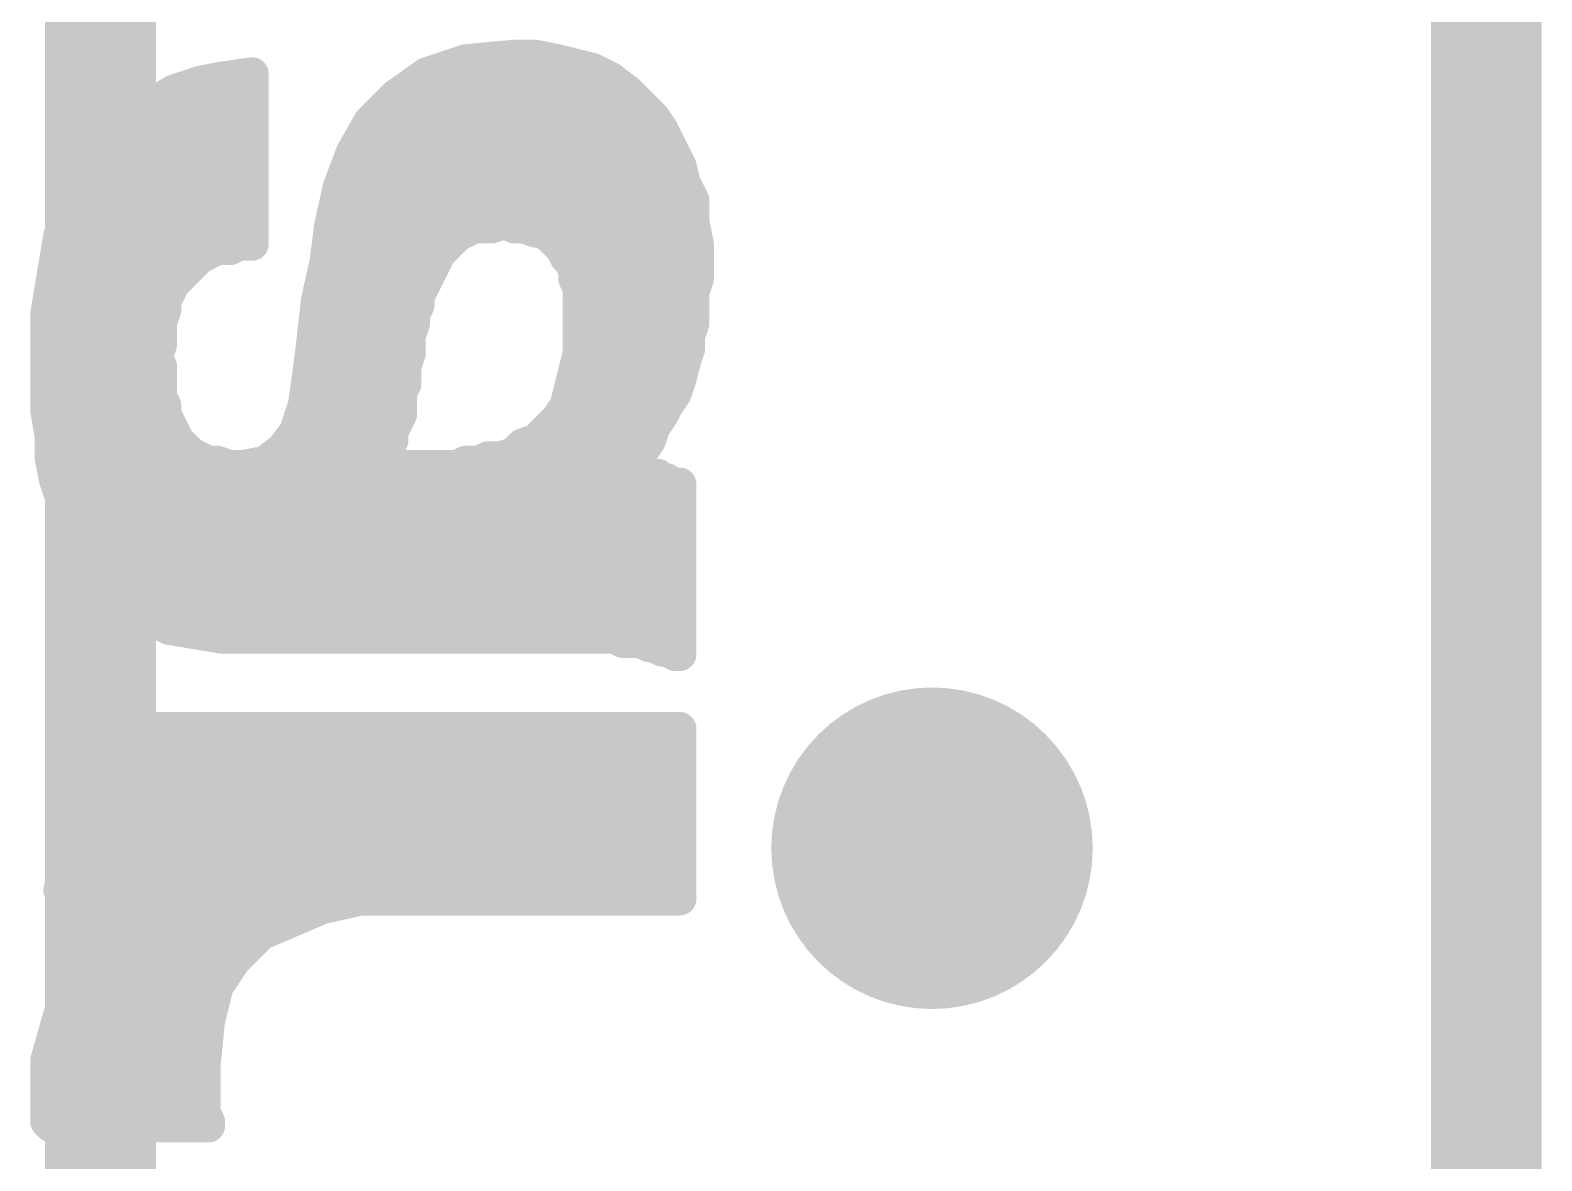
# Model space of a CAD drawing. Extents: x -32 to 75, y -23 to 37.
# Drawn here: x 39.844 to 43.307, y 17.064 to 19.654 of the extents above; entities that cross this region are included whole.
import ezdxf

# ---------------------------------------------------------------- set-up
doc = ezdxf.new("R2010")
doc.units = 0
for name, color, linetype in [('1', 12, 'CONTINUOUS'), ('16', 132, 'CONTINUOUS'), ('18', 110, 'CONTINUOUS'), ('20', 53, 'CONTINUOUS'), ('22', 40, 'CONTINUOUS')]:
    doc.layers.add(name, color=color, linetype=linetype)

# ---------------------------------------------------------------- blocks, each defined once
blk = doc.blocks.new('ROUNDV')
at = {"const_width": 0.5}
blk.add_lwpolyline([(0, -0.25, 1), (0, 0.25, 1), (0, -0.25)], format="xyb", dxfattribs=at)

msp = doc.modelspace()

# ---------------------------------------------------------------- linework, layer by layer
at = {"layer": '1', "const_width": 0.254}
for points in [[(43.18, 0), (43.18, 35.56)], [(40.005, 11.303), (40.005, 23.622)]]:
    msp.add_lwpolyline(points, dxfattribs=at)
at = {"layer": '16', "const_width": 0.254}
msp.add_lwpolyline([(43.18, 0), (43.18, 35.56)], dxfattribs=at)
at = {"layer": '20', "const_width": 0.2032}
msp.add_lwpolyline([(43.18, 33.02), (43.18, 2.54)], dxfattribs=at)
at = {"layer": '22', "const_width": 0.0762}
for points in [[(40.842, 19.584), (40.752, 19.554)], [(40.8402, 19.5834), (41.0544, 19.5834)], [(40.952, 19.594), (40.842, 19.584)], [(41.002, 19.594), (40.952, 19.594)], [(41.052, 19.584), (41.002, 19.594)], [(41.092, 19.574), (41.052, 19.584)], [(41.132, 19.564), (41.092, 19.574)], [(41.172, 19.544), (41.132, 19.564)], [(40.232, 19.534), (40.172, 19.514)], [(40.282, 19.544), (40.232, 19.534)], [(40.352, 19.554), (40.282, 19.544)], [(40.352, 19.164), (40.352, 19.554)], [(40.752, 19.554), (40.682, 19.504)], [(41.212, 19.514), (41.172, 19.544)], [(40.172, 19.514), (40.122, 19.484)], [(40.1607, 19.5072), (40.352, 19.5072)], [(40.682, 19.504), (40.622, 19.444)], [(40.6865, 19.5072), (41.2188, 19.5072)], [(41.242, 19.484), (41.212, 19.514)], [(40.122, 19.484), (40.082, 19.454)], [(41.272, 19.454), (41.242, 19.484)], [(40.082, 19.454), (40.042, 19.414)], [(40.059, 19.431), (40.352, 19.431)], [(40.622, 19.444), (40.582, 19.374)], [(40.6146, 19.431), (41.2873, 19.431)], [(41.292, 19.424), (41.272, 19.454)], [(40.042, 19.414), (40.012, 19.374)], [(41.312, 19.384), (41.292, 19.424)], [(40.012, 19.374), (39.982, 19.334)], [(40.582, 19.374), (40.552, 19.294)], [(41.332, 19.344), (41.312, 19.384)], [(39.982, 19.334), (39.952, 19.284)], [(39.9976, 19.3548), (40.352, 19.3548)], [(40.5748, 19.3548), (41.3266, 19.3548)], [(41.342, 19.304), (41.332, 19.344)], [(40.552, 19.294), (40.532, 19.204)], [(41.362, 19.264), (41.342, 19.304)], [(39.952, 19.284), (39.932, 19.234)], [(39.9498, 19.2786), (40.352, 19.2786)], [(40.5486, 19.2786), (41.3547, 19.2786)], [(41.362, 19.214), (41.362, 19.264)], [(39.932, 19.234), (39.912, 19.184)], [(39.912, 19.184), (39.902, 19.124)], [(39.9194, 19.2024), (40.352, 19.2024)], [(40.532, 19.204), (40.522, 19.124)], [(40.5318, 19.2024), (40.8588, 19.2024)], [(40.802, 19.164), (40.822, 19.184)], [(40.822, 19.184), (40.842, 19.194)], [(40.842, 19.194), (40.862, 19.204)], [(40.862, 19.204), (40.902, 19.204)], [(40.902, 19.204), (40.932, 19.214)], [(40.932, 19.214), (40.952, 19.204)], [(40.952, 19.204), (40.972, 19.204)], [(40.972, 19.204), (41.002, 19.194)], [(40.9768, 19.2024), (41.3643, 19.2024)], [(41.002, 19.194), (41.012, 19.194)], [(41.012, 19.194), (41.032, 19.184)], [(41.032, 19.184), (41.052, 19.164)], [(41.372, 19.164), (41.362, 19.214)], [(40.252, 19.144), (40.272, 19.154)], [(40.272, 19.154), (40.302, 19.154)], [(40.302, 19.154), (40.322, 19.164)], [(40.322, 19.164), (40.352, 19.164)], [(40.782, 19.144), (40.792, 19.154)], [(40.792, 19.154), (40.802, 19.164)], [(41.052, 19.164), (41.062, 19.154)], [(41.062, 19.154), (41.072, 19.134)], [(41.372, 19.084), (41.372, 19.164)], [(39.902, 19.124), (39.892, 19.064)], [(39.9024, 19.1262), (40.2242, 19.1262)], [(40.202, 19.104), (40.212, 19.114)], [(40.212, 19.114), (40.232, 19.134)], [(40.232, 19.134), (40.252, 19.144)], [(40.522, 19.124), (40.502, 19.034)], [(40.732, 19.044), (40.522, 19.124)], [(40.522, 19.124), (40.732, 19.044)], [(40.5223, 19.1262), (40.7731, 19.1262)], [(40.762, 19.104), (40.772, 19.124)], [(40.772, 19.124), (40.782, 19.144)], [(41.072, 19.134), (41.082, 19.124)], [(41.0798, 19.1262), (41.372, 19.1262)], [(41.082, 19.124), (41.092, 19.104)], [(40.172, 19.074), (40.182, 19.084)], [(40.182, 19.084), (40.202, 19.104)], [(40.742, 19.064), (40.752, 19.084)], [(40.752, 19.084), (40.762, 19.104)], [(41.092, 19.104), (41.092, 19.084)], [(41.092, 19.084), (41.102, 19.064)], [(41.362, 19.054), (41.372, 19.084)], [(39.892, 19.064), (39.882, 19.004)], [(39.8897, 19.05), (40.16, 19.05)], [(40.152, 19.034), (40.162, 19.054)], [(40.162, 19.054), (40.172, 19.074)], [(40.5056, 19.05), (40.7163, 19.05)], [(40.7163, 19.05), (40.735, 19.05)], [(40.732, 19.044), (40.742, 19.064)], [(40.732, 19.024), (40.732, 19.044)], [(41.102, 19.064), (41.102, 18.914)], [(41.102, 19.05), (41.362, 19.05)], [(41.362, 18.984), (41.362, 19.054)], [(40.142, 18.984), (40.152, 19.014)], [(40.152, 19.014), (40.152, 19.034)], [(40.502, 19.034), (40.492, 18.944)], [(40.722, 19.004), (40.732, 19.024)], [(39.882, 19.004), (39.882, 18.784)], [(40.142, 18.934), (40.142, 18.984)], [(40.712, 18.954), (40.722, 18.984)], [(40.722, 18.984), (40.722, 19.004)], [(41.352, 18.954), (41.362, 18.984)], [(39.882, 18.9738), (40.142, 18.9738)], [(40.492, 18.944), (40.482, 18.864)], [(40.4953, 18.9738), (40.7186, 18.9738)], [(40.712, 18.914), (40.712, 18.954)], [(41.102, 18.9738), (41.3586, 18.9738)], [(41.352, 18.924), (41.352, 18.954)], [(40.132, 18.904), (40.142, 18.934)], [(40.702, 18.884), (40.712, 18.914)], [(41.102, 18.914), (41.092, 18.874)], [(41.342, 18.894), (41.352, 18.924)], [(39.882, 18.8976), (40.1352, 18.8976)], [(40.142, 18.884), (40.132, 18.904)], [(40.142, 18.814), (40.142, 18.884)], [(40.4862, 18.8976), (40.7065, 18.8976)], [(40.702, 18.844), (40.702, 18.884)], [(41.092, 18.874), (41.082, 18.834)], [(41.0979, 18.8976), (41.3432, 18.8976)], [(41.332, 18.854), (41.342, 18.894)], [(40.482, 18.864), (40.472, 18.794)], [(40.482, 18.864), (40.692, 18.824)], [(40.692, 18.824), (40.482, 18.864)], [(40.692, 18.824), (40.702, 18.844)], [(41.322, 18.824), (41.332, 18.854)], [(39.882, 18.8214), (40.142, 18.8214)], [(40.152, 18.794), (40.142, 18.814)], [(40.4759, 18.8214), (40.692, 18.8214)], [(40.692, 18.774), (40.692, 18.824)], [(41.082, 18.834), (41.072, 18.794)], [(41.0789, 18.8214), (41.3203, 18.8214)], [(41.302, 18.794), (41.322, 18.824)], [(39.882, 18.784), (39.892, 18.724)], [(40.152, 18.774), (40.152, 18.794)], [(40.162, 18.754), (40.152, 18.774)], [(40.472, 18.794), (40.452, 18.734)], [(40.682, 18.754), (40.692, 18.774)], [(41.072, 18.794), (41.052, 18.764)], [(41.272, 18.744), (41.292, 18.774)], [(41.292, 18.774), (41.302, 18.794)], [(39.8885, 18.7452), (40.1664, 18.7452)], [(40.172, 18.734), (40.162, 18.754)], [(40.182, 18.714), (40.172, 18.734)], [(40.452, 18.734), (40.422, 18.694)], [(40.4557, 18.7452), (40.6776, 18.7452)], [(40.672, 18.734), (40.682, 18.754)], [(40.672, 18.714), (40.672, 18.734)], [(41.022, 18.734), (41.002, 18.714)], [(41.052, 18.764), (41.022, 18.734)], [(41.0332, 18.7452), (41.2728, 18.7452)], [(41.262, 18.714), (41.272, 18.744)], [(39.892, 18.724), (39.892, 18.674)], [(40.192, 18.704), (40.182, 18.714)], [(40.212, 18.684), (40.192, 18.704)], [(40.652, 18.684), (40.662, 18.704)], [(40.662, 18.704), (40.672, 18.714)], [(40.972, 18.704), (40.952, 18.684)], [(41.002, 18.714), (40.972, 18.704)], [(41.242, 18.684), (41.262, 18.714)], [(39.892, 18.674), (39.902, 18.624)], [(39.893, 18.669), (40.242, 18.669)], [(40.232, 18.674), (40.212, 18.684)], [(40.252, 18.664), (40.232, 18.674)], [(40.272, 18.664), (40.252, 18.664)], [(40.302, 18.654), (40.272, 18.664)], [(40.382, 18.664), (40.332, 18.654)], [(40.422, 18.694), (40.382, 18.664)], [(40.3887, 18.669), (40.6395, 18.669)], [(40.632, 18.654), (40.642, 18.674)], [(40.642, 18.674), (40.652, 18.684)], [(40.842, 18.664), (40.822, 18.654)], [(40.872, 18.664), (40.842, 18.664)], [(40.892, 18.674), (40.872, 18.664)], [(40.882, 18.669), (41.2195, 18.669)], [(40.922, 18.674), (40.892, 18.674)], [(40.952, 18.684), (40.922, 18.674)], [(41.192, 18.644), (41.212, 18.664)], [(41.212, 18.664), (41.242, 18.684)], [(40.332, 18.654), (40.302, 18.654)], [(40.822, 18.654), (40.632, 18.654)], [(41.212, 18.644), (41.192, 18.644)], [(41.222, 18.634), (41.212, 18.644)], [(41.282, 18.634), (41.222, 18.634)], [(41.292, 18.624), (41.282, 18.634)], [(39.902, 18.624), (39.922, 18.564)], [(41.302, 18.624), (41.292, 18.624)], [(41.312, 18.614), (41.302, 18.624)], [(41.332, 18.614), (41.312, 18.614)], [(41.332, 18.224), (41.332, 18.614)], [(39.9124, 18.5928), (41.332, 18.5928)], [(39.922, 18.564), (39.932, 18.524)], [(39.932, 18.524), (39.952, 18.474)], [(39.935, 18.5166), (41.332, 18.5166)], [(39.952, 18.474), (39.972, 18.434)], [(39.9688, 18.4404), (41.332, 18.4404)], [(39.972, 18.434), (40.002, 18.394)], [(40.002, 18.394), (40.042, 18.354)], [(40.0318, 18.3642), (41.332, 18.3642)], [(40.042, 18.354), (40.072, 18.324)], [(40.072, 18.324), (40.122, 18.304)], [(40.122, 18.304), (40.162, 18.284)], [(40.154, 18.288), (41.332, 18.288)], [(40.162, 18.284), (40.222, 18.274)], [(40.222, 18.274), (40.282, 18.264)], [(40.282, 18.264), (41.182, 18.264)], [(41.182, 18.264), (41.202, 18.254)], [(41.202, 18.254), (41.242, 18.254)], [(41.242, 18.254), (41.262, 18.244)], [(41.262, 18.244), (41.272, 18.244)], [(41.272, 18.244), (41.292, 18.234)], [(41.292, 18.234), (41.302, 18.234)], [(41.302, 18.234), (41.322, 18.224)], [(41.322, 18.224), (41.332, 18.224)], [(39.982, 18.054), (39.972, 18.004)], [(40.152, 18.054), (39.982, 18.054)], [(41.332, 18.054), (40.152, 18.054)], [(41.332, 17.664), (41.332, 18.054)], [(39.972, 18.004), (39.962, 17.954)], [(39.9678, 17.9832), (41.332, 17.9832)], [(39.962, 17.954), (39.952, 17.914)], [(39.952, 17.914), (39.952, 17.864)], [(39.952, 17.907), (41.332, 17.907)], [(39.952, 17.864), (39.942, 17.814)], [(39.942, 17.814), (39.932, 17.774)], [(39.9454, 17.8308), (41.332, 17.8308)], [(39.932, 17.774), (39.922, 17.724)], [(39.9281, 17.7546), (41.332, 17.7546)], [(39.922, 17.724), (39.912, 17.684)], [(39.912, 17.684), (40.182, 17.684)], [(40.182, 17.674), (40.112, 17.644)], [(40.182, 17.684), (40.182, 17.674)], [(40.182, 17.6784), (41.332, 17.6784)], [(40.512, 17.644), (40.602, 17.664)], [(40.602, 17.664), (41.332, 17.664)], [(40.112, 17.644), (40.052, 17.604)], [(40.442, 17.614), (40.512, 17.644)], [(40.052, 17.604), (40.002, 17.554)], [(40.0502, 17.6022), (40.4145, 17.6022)], [(40.372, 17.584), (40.442, 17.614)], [(40.312, 17.524), (40.372, 17.584)], [(40.002, 17.554), (39.962, 17.494)], [(39.9833, 17.526), (40.314, 17.526)], [(40.272, 17.464), (40.312, 17.524)], [(39.962, 17.494), (39.922, 17.434)], [(40.252, 17.384), (40.272, 17.464)], [(39.922, 17.434), (39.902, 17.364)], [(39.9325, 17.4498), (40.2685, 17.4498)], [(40.242, 17.284), (40.252, 17.384)], [(39.902, 17.364), (39.882, 17.294)], [(39.9047, 17.3736), (40.251, 17.3736)], [(39.882, 17.294), (39.882, 17.154)], [(39.883, 17.2974), (40.2433, 17.2974)], [(40.242, 17.174), (40.242, 17.284)], [(39.882, 17.2212), (40.242, 17.2212)], [(40.252, 17.154), (40.242, 17.174)], [(39.882, 17.154), (39.892, 17.144)], [(39.891, 17.145), (40.252, 17.145)], [(39.892, 17.144), (40.252, 17.144)], [(40.252, 17.144), (40.252, 17.154)]]:
    msp.add_lwpolyline(points, dxfattribs=at)
at = {"layer": '22', "const_width": 0.0381}
for points in [[(40.8402, 19.6025, 1), (40.8402, 19.5644)], [(40.8403, 19.603, 1), (40.8437, 19.565)], [(40.848, 19.5659, 1), (40.836, 19.6021)], [(40.952, 19.6131, 1), (40.952, 19.575)], [(40.9537, 19.575, 1), (40.9503, 19.613)], [(41.0057, 19.6127, 1), (40.9983, 19.5753)], [(41.002, 19.575, 1), (41.002, 19.6131)], [(41.0566, 19.6025, 1), (41.0474, 19.5655)], [(41.0483, 19.5653, 1), (41.0557, 19.6027)], [(41.0544, 19.5644, 1), (41.0544, 19.6025)], [(41.0966, 19.5925, 1), (41.0874, 19.5555)], [(41.0874, 19.5555, 1), (41.0966, 19.5925)], [(41.1405, 19.581, 1), (41.1235, 19.547)], [(41.1274, 19.5455, 1), (41.1366, 19.5825)], [(40.2283, 19.5527, 1), (40.2357, 19.5153)], [(40.238, 19.5159, 1), (40.226, 19.5521)], [(40.2793, 19.5629, 1), (40.2847, 19.5251)], [(40.2857, 19.5253, 1), (40.2783, 19.5627)], [(40.3711, 19.554, 1), (40.333, 19.554)], [(40.3547, 19.5351, 1), (40.3493, 19.5729)], [(40.746, 19.5721, 1), (40.758, 19.5359)], [(40.7631, 19.5385, 1), (40.7409, 19.5695)], [(41.1834, 19.5592, 1), (41.1606, 19.5288)], [(41.1635, 19.527, 1), (41.1805, 19.561)], [(40.1607, 19.5263, 1), (40.1607, 19.4882)], [(40.166, 19.5321, 1), (40.178, 19.4959)], [(40.1818, 19.4977, 1), (40.1622, 19.5303)], [(40.352, 19.4882, 1), (40.352, 19.5263)], [(40.6709, 19.5195, 1), (40.6931, 19.4885)], [(40.6865, 19.5263, 1), (40.6865, 19.4882)], [(40.6955, 19.4905, 1), (40.6685, 19.5175)], [(41.2255, 19.5275, 1), (41.1985, 19.5005)], [(41.2006, 19.4988, 1), (41.2234, 19.5292)], [(41.2188, 19.4882, 1), (41.2188, 19.5263)], [(40.1122, 19.5003, 1), (40.1318, 19.4677)], [(40.1334, 19.4688, 1), (40.1106, 19.4992)], [(41.2555, 19.4975, 1), (41.2285, 19.4705)], [(41.2285, 19.4705, 1), (41.2555, 19.4975)], [(40.059, 19.4501, 1), (40.059, 19.412)], [(40.0706, 19.4692, 1), (40.0934, 19.4388)], [(40.0955, 19.4405, 1), (40.0685, 19.4675)], [(40.352, 19.412, 1), (40.352, 19.4501)], [(40.6146, 19.4501, 1), (40.6146, 19.412)], [(40.6085, 19.4575, 1), (40.6355, 19.4305)], [(40.6385, 19.4345, 1), (40.6055, 19.4535)], [(41.2879, 19.4646, 1), (41.2561, 19.4434)], [(41.2585, 19.4405, 1), (41.2855, 19.4675)], [(41.2873, 19.412, 1), (41.2873, 19.4501)], [(40.0285, 19.4275, 1), (40.0555, 19.4005)], [(40.0572, 19.4026, 1), (40.0268, 19.4254)], [(41.309, 19.4325, 1), (41.275, 19.4155)], [(41.2761, 19.4134, 1), (41.3079, 19.4346)], [(39.9968, 19.3854, 1), (40.0272, 19.3626)], [(40.0272, 19.3626, 1), (39.9968, 19.3854)], [(40.5655, 19.3835, 1), (40.5985, 19.3645)], [(40.5998, 19.3673, 1), (40.5642, 19.3807)], [(41.329, 19.3925, 1), (41.295, 19.3755)], [(41.295, 19.3755, 1), (41.329, 19.3925)], [(39.9668, 19.3454, 1), (39.9972, 19.3226)], [(39.9983, 19.3242, 1), (39.9657, 19.3438)], [(39.9976, 19.3739, 1), (39.9976, 19.3358)], [(40.352, 19.3358, 1), (40.352, 19.3739)], [(40.5748, 19.3739, 1), (40.5748, 19.3358)], [(41.3505, 19.3486, 1), (41.3135, 19.3394)], [(41.315, 19.3355, 1), (41.349, 19.3525)], [(41.3266, 19.3358, 1), (41.3266, 19.3739)], [(40.5706, 19.2899, 1), (40.5334, 19.2981)], [(41.359, 19.3125, 1), (41.325, 19.2955)], [(41.3235, 19.2994, 1), (41.3605, 19.3086)], [(39.9498, 19.2977, 1), (39.9498, 19.2596)], [(39.9357, 19.2938, 1), (39.9683, 19.2742)], [(39.9697, 19.2769, 1), (39.9343, 19.2911)], [(40.352, 19.2596, 1), (40.352, 19.2977)], [(40.5486, 19.2977, 1), (40.5486, 19.2596)], [(40.5342, 19.3007, 1), (40.5698, 19.2873)], [(41.3811, 19.264, 1), (41.343, 19.264)], [(41.345, 19.2555, 1), (41.379, 19.2725)], [(41.3547, 19.2596, 1), (41.3547, 19.2977)], [(39.9143, 19.2411, 1), (39.9497, 19.2269)], [(39.9497, 19.2269, 1), (39.9143, 19.2411)], [(39.9308, 19.1809, 1), (39.8932, 19.1871)], [(39.9194, 19.2215, 1), (39.9194, 19.1834)], [(40.352, 19.1834, 1), (40.352, 19.2215)], [(40.5318, 19.2215, 1), (40.5318, 19.1834)], [(40.5134, 19.2081, 1), (40.5506, 19.1999)], [(40.5509, 19.2016, 1), (40.5131, 19.2064)], [(40.8355, 19.1705, 1), (40.8085, 19.1975)], [(40.8335, 19.211, 1), (40.8505, 19.177)], [(40.8505, 19.177, 1), (40.8335, 19.211)], [(40.862, 19.2231, 1), (40.862, 19.185)], [(40.8705, 19.187, 1), (40.8535, 19.221)], [(40.8588, 19.1834, 1), (40.8588, 19.2215)], [(40.896, 19.2221, 1), (40.908, 19.1859)], [(40.902, 19.185, 1), (40.902, 19.2231)], [(40.9405, 19.231, 1), (40.9235, 19.197)], [(40.938, 19.1959, 1), (40.926, 19.2321)], [(40.952, 19.2231, 1), (40.952, 19.185)], [(40.9435, 19.187, 1), (40.9605, 19.221)], [(40.978, 19.2221, 1), (40.966, 19.1859)], [(40.9768, 19.2215, 1), (40.9768, 19.1834)], [(40.972, 19.185, 1), (40.972, 19.2231)], [(41.002, 19.2131, 1), (41.002, 19.175)], [(41.0205, 19.211, 1), (41.0035, 19.177)], [(40.996, 19.1759, 1), (41.008, 19.2121)], [(41.012, 19.175, 1), (41.012, 19.2131)], [(41.0455, 19.1975, 1), (41.0185, 19.1705)], [(41.3807, 19.2177, 1), (41.3433, 19.2103)], [(41.343, 19.214, 1), (41.3811, 19.214)], [(41.3643, 19.1834, 1), (41.3643, 19.2215)], [(39.8943, 19.1911, 1), (39.9297, 19.1769)], [(40.272, 19.173, 1), (40.272, 19.1349)], [(40.2805, 19.137, 1), (40.2635, 19.171)], [(40.2935, 19.171, 1), (40.3105, 19.137)], [(40.302, 19.1349, 1), (40.302, 19.173)], [(40.322, 19.1831, 1), (40.322, 19.145)], [(40.3305, 19.147, 1), (40.3135, 19.181)], [(40.352, 19.145, 1), (40.352, 19.1831)], [(40.7785, 19.1675, 1), (40.8055, 19.1405)], [(40.8055, 19.1405, 1), (40.7785, 19.1675)], [(40.7885, 19.1775, 1), (40.8155, 19.1505)], [(40.8155, 19.1505, 1), (40.7885, 19.1775)], [(40.8135, 19.201, 1), (40.8305, 19.167)], [(41.0235, 19.167, 1), (41.0405, 19.201)], [(41.0655, 19.1775, 1), (41.0385, 19.1505)], [(41.0385, 19.1505, 1), (41.0655, 19.1775)], [(41.079, 19.1625, 1), (41.045, 19.1455)], [(41.0485, 19.1405, 1), (41.0755, 19.1675)], [(41.391, 19.164, 1), (41.3529, 19.164)], [(41.3533, 19.1603, 1), (41.3907, 19.1677)], [(39.9208, 19.1209, 1), (39.8832, 19.1271)], [(39.9024, 19.1453, 1), (39.9024, 19.1072)], [(40.2255, 19.1005, 1), (40.1985, 19.1275)], [(40.2235, 19.151, 1), (40.2405, 19.117)], [(40.2455, 19.1205, 1), (40.2185, 19.1475)], [(40.2242, 19.1072, 1), (40.2242, 19.1453)], [(40.2435, 19.161, 1), (40.2605, 19.127)], [(40.2605, 19.127, 1), (40.2435, 19.161)], [(40.333, 19.164, 1), (40.3711, 19.164)], [(40.5288, 19.1418, 1), (40.5152, 19.1062)], [(40.5288, 19.1418, 1), (40.5152, 19.1062)], [(40.5223, 19.1453, 1), (40.5223, 19.1072)], [(40.5406, 19.1199, 1), (40.5034, 19.1281)], [(40.755, 19.1325, 1), (40.789, 19.1155)], [(40.789, 19.1155, 1), (40.755, 19.1325)], [(40.7685, 19.1575, 1), (40.7955, 19.1305)], [(40.799, 19.1355, 1), (40.765, 19.1525)], [(40.7731, 19.1072, 1), (40.7731, 19.1453)], [(41.0855, 19.1475, 1), (41.0585, 19.1205)], [(41.055, 19.1255, 1), (41.089, 19.1425)], [(41.0798, 19.1453, 1), (41.0798, 19.1072)], [(41.099, 19.1325, 1), (41.065, 19.1155)], [(41.0685, 19.1105, 1), (41.0955, 19.1375)], [(41.372, 19.1072, 1), (41.372, 19.1453)], [(39.8832, 19.1271, 1), (39.9208, 19.1209)], [(40.1685, 19.0975, 1), (40.1955, 19.0705)], [(40.1955, 19.0705, 1), (40.1685, 19.0975)], [(40.1885, 19.1175, 1), (40.2155, 19.0905)], [(40.2155, 19.0905, 1), (40.1885, 19.1175)], [(40.1985, 19.1275, 1), (40.2255, 19.1005)], [(40.5031, 19.1264, 1), (40.5409, 19.1216)], [(40.769, 19.0755, 1), (40.735, 19.0925)], [(40.745, 19.1125, 1), (40.779, 19.0955)], [(40.779, 19.0955, 1), (40.745, 19.1125)], [(41.111, 19.104, 1), (41.0729, 19.104)], [(41.109, 19.0925, 1), (41.075, 19.0755)], [(41.075, 19.0955, 1), (41.109, 19.1125)], [(41.3901, 19.078, 1), (41.3539, 19.09)], [(39.8897, 19.0691, 1), (39.8897, 19.031)], [(39.8732, 19.0671, 1), (39.9108, 19.0609)], [(39.9108, 19.0609, 1), (39.8732, 19.0671)], [(40.179, 19.0455, 1), (40.145, 19.0625)], [(40.1585, 19.0875, 1), (40.1855, 19.0605)], [(40.189, 19.0655, 1), (40.155, 19.0825)], [(40.16, 19.031, 1), (40.16, 19.0691)], [(40.5056, 19.0691, 1), (40.5056, 19.031)], [(40.7163, 19.0691, 1), (40.7163, 19.031)], [(40.751, 19.044, 1), (40.7129, 19.044)], [(40.7163, 19.031, 1), (40.7163, 19.0691)], [(40.725, 19.0725, 1), (40.759, 19.0555)], [(40.759, 19.0555, 1), (40.725, 19.0725)], [(40.735, 19.0925, 1), (40.769, 19.0755)], [(40.735, 19.031, 1), (40.735, 19.0691)], [(41.0729, 19.084, 1), (41.111, 19.084)], [(41.1211, 19.064, 1), (41.083, 19.064)], [(41.102, 19.0691, 1), (41.102, 19.031)], [(41.085, 19.0555, 1), (41.119, 19.0725)], [(41.3811, 19.054, 1), (41.343, 19.054)], [(41.3529, 19.084, 1), (41.391, 19.084)], [(41.362, 19.031, 1), (41.362, 19.0691)], [(40.135, 19.0425, 1), (40.169, 19.0255)], [(40.1711, 19.034, 1), (40.133, 19.034)], [(40.1701, 19.008, 1), (40.1339, 19.02)], [(40.145, 19.0625, 1), (40.179, 19.0455)], [(40.4834, 19.0381, 1), (40.5206, 19.0299)], [(40.5209, 19.0319, 1), (40.4831, 19.0361)], [(40.715, 19.0525, 1), (40.749, 19.0355)], [(40.749, 19.0155, 1), (40.715, 19.0325)], [(40.7252, 19.0262, 1), (40.7388, 19.0618)], [(40.7252, 19.0262, 1), (40.7388, 19.0618)], [(41.3439, 19.06, 1), (41.3801, 19.048)], [(39.9011, 19.004, 1), (39.863, 19.004)], [(39.8632, 19.0071, 1), (39.9008, 19.0009)], [(40.1611, 18.984, 1), (40.123, 18.984)], [(40.133, 19.014, 1), (40.1711, 19.014)], [(40.705, 19.0125, 1), (40.739, 18.9955)], [(40.7411, 19.004, 1), (40.703, 19.004)], [(40.7401, 18.978, 1), (40.7039, 18.99)], [(40.7129, 19.024, 1), (40.751, 19.024)], [(41.3801, 18.978, 1), (41.3439, 18.99)], [(39.882, 18.9929, 1), (39.882, 18.9548)], [(40.1239, 18.99, 1), (40.1601, 18.978)], [(40.142, 18.9548, 1), (40.142, 18.9929)], [(40.5109, 18.9416, 1), (40.4731, 18.9464)], [(40.4953, 18.9929, 1), (40.4953, 18.9548)], [(40.7311, 18.954, 1), (40.693, 18.954)], [(40.6939, 18.96, 1), (40.7301, 18.948)], [(40.703, 18.984, 1), (40.7411, 18.984)], [(40.7186, 18.9548, 1), (40.7186, 18.9929)], [(41.102, 18.9929, 1), (41.102, 18.9548)], [(41.3711, 18.954, 1), (41.333, 18.954)], [(41.3339, 18.96, 1), (41.3701, 18.948)], [(41.343, 18.984, 1), (41.3811, 18.984)], [(41.3586, 18.9548, 1), (41.3586, 18.9929)], [(40.123, 18.934, 1), (40.1611, 18.934)], [(40.1601, 18.928, 1), (40.1239, 18.94)], [(40.4731, 18.9461, 1), (40.5109, 18.9419)], [(40.7301, 18.908, 1), (40.6939, 18.92)], [(41.1205, 18.9094, 1), (41.0835, 18.9186)], [(41.3701, 18.918, 1), (41.3339, 18.93)], [(39.882, 18.9167, 1), (39.882, 18.8786)], [(40.149, 18.9125, 1), (40.115, 18.8955)], [(40.1139, 18.91, 1), (40.1501, 18.898)], [(40.1611, 18.884, 1), (40.123, 18.884)], [(40.125, 18.8755, 1), (40.159, 18.8925)], [(40.1352, 18.8786, 1), (40.1352, 18.9167)], [(40.4862, 18.9167, 1), (40.4862, 18.8786)], [(40.7211, 18.884, 1), (40.683, 18.884)], [(40.6839, 18.89, 1), (40.7201, 18.878)], [(40.693, 18.914, 1), (40.7311, 18.914)], [(40.7065, 18.8786, 1), (40.7065, 18.9167)], [(41.1105, 18.8694, 1), (41.0735, 18.8786)], [(41.0979, 18.9167, 1), (41.0979, 18.8786)], [(41.083, 18.914, 1), (41.1211, 18.914)], [(41.3239, 18.9, 1), (41.3601, 18.888)], [(41.3605, 18.8894, 1), (41.3235, 18.8986)], [(41.333, 18.924, 1), (41.3711, 18.924)], [(41.3432, 18.8786, 1), (41.3432, 18.9167)], [(40.4856, 18.8827, 1), (40.4784, 18.8453)], [(40.4856, 18.8827, 1), (40.4784, 18.8453)], [(40.4631, 18.8664, 1), (40.5009, 18.8616)], [(40.5009, 18.8613, 1), (40.4631, 18.8667)], [(40.719, 18.8355, 1), (40.685, 18.8525)], [(41.0735, 18.8786, 1), (41.1105, 18.8694)], [(41.3135, 18.8586, 1), (41.3505, 18.8494)], [(41.3501, 18.848, 1), (41.3139, 18.86)], [(39.882, 18.8405, 1), (39.882, 18.8024)], [(40.159, 18.8225, 1), (40.125, 18.8055)], [(40.142, 18.8024, 1), (40.142, 18.8405)], [(40.4759, 18.8405, 1), (40.4759, 18.8024)], [(40.675, 18.8325, 1), (40.709, 18.8155)], [(40.7111, 18.824, 1), (40.673, 18.824)], [(40.683, 18.844, 1), (40.7211, 18.844)], [(40.6884, 18.8053, 1), (40.6956, 18.8427)], [(40.6884, 18.8053, 1), (40.6956, 18.8427)], [(40.692, 18.8024, 1), (40.692, 18.8405)], [(41.0789, 18.8405, 1), (41.0789, 18.8024)], [(41.0635, 18.8386, 1), (41.1005, 18.8294)], [(41.1005, 18.8294, 1), (41.0635, 18.8386)], [(41.3039, 18.83, 1), (41.3401, 18.818)], [(41.3379, 18.8134, 1), (41.3061, 18.8346)], [(41.3203, 18.8024, 1), (41.3203, 18.8405)], [(39.9008, 18.7871, 1), (39.8632, 18.7809)], [(40.123, 18.814, 1), (40.1611, 18.814)], [(40.169, 18.7825, 1), (40.135, 18.7655)], [(40.1711, 18.794, 1), (40.133, 18.794)], [(40.135, 18.7855, 1), (40.169, 18.8025)], [(40.4531, 18.7967, 1), (40.4909, 18.7913)], [(40.4901, 18.788, 1), (40.4539, 18.8)], [(40.709, 18.7655, 1), (40.675, 18.7825)], [(41.0535, 18.7986, 1), (41.0905, 18.7894)], [(41.0879, 18.7834, 1), (41.0561, 18.8046)], [(41.3079, 18.7634, 1), (41.2761, 18.7846)], [(41.2861, 18.8046, 1), (41.3179, 18.7834)], [(41.319, 18.7855, 1), (41.285, 18.8025)], [(39.863, 18.784, 1), (39.9011, 18.784)], [(39.8885, 18.7643, 1), (39.8885, 18.7262)], [(40.133, 18.774, 1), (40.1711, 18.774)], [(40.179, 18.7625, 1), (40.145, 18.7455)], [(40.145, 18.7455, 1), (40.179, 18.7625)], [(40.189, 18.7425, 1), (40.155, 18.7255)], [(40.1664, 18.7262, 1), (40.1664, 18.7643)], [(40.4557, 18.7643, 1), (40.4557, 18.7262)], [(40.4672, 18.7226, 1), (40.4368, 18.7454)], [(40.6911, 18.734, 1), (40.653, 18.734)], [(40.665, 18.7625, 1), (40.699, 18.7455)], [(40.699, 18.7455, 1), (40.665, 18.7625)], [(40.673, 18.774, 1), (40.7111, 18.774)], [(40.6776, 18.7262, 1), (40.6776, 18.7643)], [(41.0355, 18.7205, 1), (41.0085, 18.7475)], [(41.0332, 18.7643, 1), (41.0332, 18.7262)], [(41.0361, 18.7746, 1), (41.0679, 18.7534)], [(41.0655, 18.7505, 1), (41.0385, 18.7775)], [(41.2561, 18.7546, 1), (41.2879, 18.7334)], [(41.2901, 18.738, 1), (41.2539, 18.75)], [(41.2728, 18.7262, 1), (41.2728, 18.7643)], [(41.275, 18.7825, 1), (41.309, 18.7655)], [(39.9111, 18.724, 1), (39.873, 18.724)], [(39.8732, 18.7209, 1), (39.9108, 18.7271)], [(40.155, 18.7255, 1), (40.189, 18.7425)], [(40.1955, 18.7275, 1), (40.1685, 18.7005)], [(40.165, 18.7055, 1), (40.199, 18.7225)], [(40.2055, 18.7175, 1), (40.1785, 18.6905)], [(40.1785, 18.6905, 1), (40.2055, 18.7175)], [(40.4339, 18.74, 1), (40.4701, 18.728)], [(40.6485, 18.7175, 1), (40.6755, 18.6905)], [(40.679, 18.6955, 1), (40.645, 18.7125)], [(40.655, 18.7425, 1), (40.689, 18.7255)], [(40.6855, 18.7005, 1), (40.6585, 18.7275)], [(40.966, 18.7221, 1), (40.978, 18.6859)], [(40.9855, 18.6905, 1), (40.9585, 18.7175)], [(40.9885, 18.7275, 1), (41.0155, 18.7005)], [(41.008, 18.6959, 1), (40.996, 18.7321)], [(41.0085, 18.7475, 1), (41.0355, 18.7205)], [(41.2439, 18.72, 1), (41.2801, 18.708)], [(41.2779, 18.7034, 1), (41.2461, 18.7246)], [(39.9107, 18.6777, 1), (39.8733, 18.6703)], [(39.893, 18.6881, 1), (39.893, 18.65)], [(40.2205, 18.701, 1), (40.2035, 18.667)], [(40.1985, 18.6705, 1), (40.2255, 18.6975)], [(40.2405, 18.691, 1), (40.2235, 18.657)], [(40.2235, 18.657, 1), (40.2405, 18.691)], [(40.252, 18.6831, 1), (40.252, 18.645)], [(40.242, 18.65, 1), (40.242, 18.6881)], [(40.278, 18.6821, 1), (40.266, 18.6459)], [(40.272, 18.645, 1), (40.272, 18.6831)], [(40.3887, 18.6881, 1), (40.3887, 18.65)], [(40.3857, 18.6453, 1), (40.3783, 18.6827)], [(40.4068, 18.7054, 1), (40.4372, 18.6826)], [(40.4334, 18.6788, 1), (40.4106, 18.7092)], [(40.6285, 18.6875, 1), (40.6555, 18.6605)], [(40.659, 18.6655, 1), (40.625, 18.6825)], [(40.635, 18.6925, 1), (40.669, 18.6755)], [(40.6655, 18.6705, 1), (40.6385, 18.6975)], [(40.6395, 18.65, 1), (40.6395, 18.6881)], [(40.653, 18.714, 1), (40.6911, 18.714)], [(40.842, 18.6831, 1), (40.842, 18.645)], [(40.8505, 18.647, 1), (40.8335, 18.681)], [(40.882, 18.6881, 1), (40.882, 18.65)], [(40.872, 18.645, 1), (40.872, 18.6831)], [(40.892, 18.693, 1), (40.892, 18.6549)], [(40.9005, 18.657, 1), (40.8835, 18.691)], [(40.916, 18.6921, 1), (40.928, 18.6559)], [(40.922, 18.6549, 1), (40.922, 18.693)], [(40.9385, 18.6975, 1), (40.9655, 18.6705)], [(40.958, 18.6659, 1), (40.946, 18.7021)], [(41.2255, 18.6505, 1), (41.1985, 18.6775)], [(41.2195, 18.65, 1), (41.2195, 18.6881)], [(41.2261, 18.6946, 1), (41.2579, 18.6734)], [(41.2526, 18.6681, 1), (41.2314, 18.6999)], [(39.873, 18.674, 1), (39.9111, 18.674)], [(40.2435, 18.647, 1), (40.2605, 18.681)], [(40.302, 18.673, 1), (40.302, 18.6349)], [(40.296, 18.6359, 1), (40.308, 18.6721)], [(40.3283, 18.6727, 1), (40.3357, 18.6353)], [(40.332, 18.6349, 1), (40.332, 18.673)], [(40.3706, 18.6792, 1), (40.3934, 18.6488)], [(40.632, 18.673, 1), (40.632, 18.6349)], [(40.615, 18.6625, 1), (40.649, 18.6455)], [(40.8135, 18.671, 1), (40.8305, 18.637)], [(40.822, 18.6349, 1), (40.822, 18.673)], [(40.8635, 18.681, 1), (40.8805, 18.647)], [(41.192, 18.6631, 1), (41.192, 18.625)], [(41.1785, 18.6575, 1), (41.2055, 18.6305)], [(41.2014, 18.6799, 1), (41.2226, 18.6481)], [(41.2255, 18.6575, 1), (41.1985, 18.6305)], [(41.222, 18.6531, 1), (41.222, 18.615)], [(41.2085, 18.6205, 1), (41.2355, 18.6475)], [(41.212, 18.625, 1), (41.212, 18.6631)], [(41.2955, 18.6475, 1), (41.2685, 18.6205)], [(41.282, 18.615, 1), (41.282, 18.6531)], [(39.9201, 18.63, 1), (39.8839, 18.618)], [(39.8833, 18.6203, 1), (39.9207, 18.6277)], [(41.292, 18.6431, 1), (41.292, 18.605)], [(41.2785, 18.6105, 1), (41.3055, 18.6375)], [(41.3155, 18.6375, 1), (41.2885, 18.6105)], [(41.312, 18.6331, 1), (41.312, 18.595)], [(41.2985, 18.6005, 1), (41.3255, 18.6275)], [(41.302, 18.605, 1), (41.302, 18.6431)], [(41.3511, 18.614, 1), (41.313, 18.614)], [(41.332, 18.595, 1), (41.332, 18.6331)], [(39.9124, 18.6119, 1), (39.9124, 18.5738)], [(39.9405, 18.5686, 1), (39.9035, 18.5594)], [(41.332, 18.5738, 1), (41.332, 18.6119)], [(39.9039, 18.558, 1), (39.9401, 18.57)], [(39.9497, 18.5311, 1), (39.9143, 18.5169)], [(39.9135, 18.5194, 1), (39.9505, 18.5286)], [(39.935, 18.5357, 1), (39.935, 18.4976)], [(41.332, 18.4976, 1), (41.332, 18.5357)], [(39.969, 18.4825, 1), (39.935, 18.4655)], [(39.9343, 18.4669, 1), (39.9697, 18.4811)], [(39.9688, 18.4595, 1), (39.9688, 18.4214)], [(39.9872, 18.4454, 1), (39.9568, 18.4226)], [(39.955, 18.4255, 1), (39.989, 18.4425)], [(41.332, 18.4214, 1), (41.332, 18.4595)], [(40.0155, 18.4075, 1), (39.9885, 18.3805)], [(39.9868, 18.3826, 1), (40.0172, 18.4054)], [(40.0318, 18.3833, 1), (40.0318, 18.3452)], [(40.0555, 18.3675, 1), (40.0285, 18.3405)], [(41.332, 18.3452, 1), (41.332, 18.3833)], [(40.0285, 18.3405, 1), (40.0555, 18.3675)], [(40.0791, 18.3417, 1), (40.0649, 18.3063)], [(40.0585, 18.3105, 1), (40.0855, 18.3375)], [(40.1305, 18.321, 1), (40.1135, 18.287)], [(40.1149, 18.2863, 1), (40.1291, 18.3217)], [(40.154, 18.3071, 1), (40.154, 18.269)], [(40.1651, 18.3028, 1), (40.1589, 18.2652)], [(40.1535, 18.267, 1), (40.1705, 18.301)], [(41.332, 18.269, 1), (41.332, 18.3071)], [(40.2251, 18.2928, 1), (40.2189, 18.2552)], [(40.2189, 18.2552, 1), (40.2251, 18.2928)], [(40.282, 18.283, 1), (40.282, 18.2449)], [(40.2789, 18.2452, 1), (40.2851, 18.2828)], [(41.1905, 18.281, 1), (41.1735, 18.247)], [(41.182, 18.2449, 1), (41.182, 18.283)], [(41.202, 18.2731, 1), (41.202, 18.235)], [(41.1935, 18.237, 1), (41.2105, 18.271)], [(41.2505, 18.271, 1), (41.2335, 18.237)], [(41.242, 18.235, 1), (41.242, 18.2731)], [(41.262, 18.263, 1), (41.262, 18.2249)], [(41.2805, 18.261, 1), (41.2635, 18.227)], [(41.2535, 18.227, 1), (41.2705, 18.261)], [(41.272, 18.2249, 1), (41.272, 18.263)], [(41.292, 18.2531, 1), (41.292, 18.215)], [(41.3105, 18.251, 1), (41.2935, 18.217)], [(41.2835, 18.217, 1), (41.3005, 18.251)], [(41.302, 18.215, 1), (41.302, 18.2531)], [(41.322, 18.2431, 1), (41.322, 18.205)], [(41.3135, 18.207, 1), (41.3305, 18.241)], [(41.332, 18.205, 1), (41.332, 18.2431)], [(41.313, 18.224, 1), (41.3511, 18.224)], [(39.982, 18.0731, 1), (39.982, 18.035)], [(40.0007, 18.0503, 1), (39.9633, 18.0577)], [(40.152, 18.0731, 1), (40.152, 18.035)], [(40.152, 18.035, 1), (40.152, 18.0731)], [(41.3511, 18.054, 1), (41.313, 18.054)], [(41.332, 18.035, 1), (41.332, 18.0731)], [(39.9678, 18.0023, 1), (39.9678, 17.9642)], [(39.9533, 18.0077, 1), (39.9907, 18.0003)], [(39.9907, 18.0003, 1), (39.9533, 18.0077)], [(41.332, 17.9642, 1), (41.332, 18.0023)], [(39.9433, 17.9577, 1), (39.9807, 17.9503)], [(39.9805, 17.9494, 1), (39.9435, 17.9586)], [(39.9711, 17.914, 1), (39.933, 17.914)], [(39.952, 17.9261, 1), (39.952, 17.888)], [(41.332, 17.888, 1), (41.332, 17.9261)], [(39.9335, 17.9186, 1), (39.9705, 17.9094)], [(39.933, 17.864, 1), (39.9711, 17.864)], [(39.9707, 17.8603, 1), (39.9333, 17.8677)], [(39.9233, 17.8177, 1), (39.9607, 17.8103)], [(39.9605, 17.8094, 1), (39.9235, 17.8186)], [(39.9454, 17.8498, 1), (39.9454, 17.8117)], [(41.332, 17.8117, 1), (41.332, 17.8498)], [(39.9507, 17.7703, 1), (39.9133, 17.7777)], [(39.9281, 17.7736, 1), (39.9281, 17.7355)], [(39.9135, 17.7786, 1), (39.9505, 17.7694)], [(41.332, 17.7355, 1), (41.332, 17.7736)], [(39.9033, 17.7277, 1), (39.9407, 17.7203)], [(39.9405, 17.7194, 1), (39.9035, 17.7286)], [(39.912, 17.7031, 1), (39.912, 17.665)], [(39.8935, 17.6886, 1), (39.9305, 17.6794)], [(40.2011, 17.684, 1), (40.163, 17.684)], [(40.182, 17.6974, 1), (40.182, 17.6593)], [(40.1895, 17.6565, 1), (40.1745, 17.6915)], [(40.182, 17.665, 1), (40.182, 17.7031)], [(40.602, 17.6831, 1), (40.602, 17.645)], [(40.6061, 17.6454, 1), (40.5979, 17.6826)], [(41.332, 17.6593, 1), (41.332, 17.6974)], [(41.332, 17.645, 1), (41.332, 17.6831)], [(40.1045, 17.6615, 1), (40.1195, 17.6265)], [(40.1226, 17.6281, 1), (40.1014, 17.6599)], [(40.163, 17.674, 1), (40.2011, 17.674)], [(40.5079, 17.6626, 1), (40.5161, 17.6254)], [(40.5195, 17.6265, 1), (40.5045, 17.6615)], [(41.313, 17.664, 1), (41.3511, 17.664)], [(40.0502, 17.6212, 1), (40.0502, 17.5831)], [(40.0414, 17.6199, 1), (40.0626, 17.5881)], [(40.0655, 17.5905, 1), (40.0385, 17.6175)], [(40.4145, 17.5831, 1), (40.4145, 17.6212)], [(40.4345, 17.6315, 1), (40.4495, 17.5965)], [(40.4495, 17.5965, 1), (40.4345, 17.6315)], [(40.3645, 17.6015, 1), (40.3795, 17.5665)], [(40.3855, 17.5705, 1), (40.3585, 17.5975)], [(39.9833, 17.545, 1), (39.9833, 17.5069)], [(39.9885, 17.5675, 1), (40.0155, 17.5405)], [(40.0179, 17.5434, 1), (39.9861, 17.5646)], [(40.3279, 17.5134, 1), (40.2961, 17.5346)], [(40.314, 17.5069, 1), (40.314, 17.545)], [(39.9461, 17.5046, 1), (39.9779, 17.4834)], [(39.9779, 17.4834, 1), (39.9461, 17.5046)], [(40.2985, 17.5375, 1), (40.3255, 17.5105)], [(40.2561, 17.4746, 1), (40.2879, 17.4534)], [(40.2905, 17.4594, 1), (40.2535, 17.4686)], [(39.9061, 17.4446, 1), (39.9379, 17.4234)], [(39.9403, 17.4288, 1), (39.9037, 17.4392)], [(39.9325, 17.4688, 1), (39.9325, 17.4307)], [(40.2685, 17.4307, 1), (40.2685, 17.4688)], [(40.271, 17.3821, 1), (40.233, 17.3859)], [(39.8837, 17.3692, 1), (39.9203, 17.3588)], [(39.9203, 17.3588, 1), (39.8837, 17.3692)], [(39.9047, 17.3926, 1), (39.9047, 17.3545)], [(40.2335, 17.3886, 1), (40.2705, 17.3794)], [(40.251, 17.3545, 1), (40.251, 17.3926)], [(39.9011, 17.294, 1), (39.863, 17.294)], [(39.8637, 17.2992, 1), (39.9003, 17.2888)], [(39.883, 17.3164, 1), (39.883, 17.2783)], [(40.2611, 17.284, 1), (40.223, 17.284)], [(40.2433, 17.2783, 1), (40.2433, 17.3164)], [(40.223, 17.2859, 1), (40.261, 17.2821)], [(39.882, 17.2402, 1), (39.882, 17.2021)], [(40.242, 17.2021, 1), (40.242, 17.2402)], [(40.259, 17.1825, 1), (40.225, 17.1655)], [(39.8955, 17.1675, 1), (39.8685, 17.1405)], [(39.891, 17.164, 1), (39.891, 17.1259)], [(39.892, 17.1631, 1), (39.892, 17.125)], [(40.223, 17.174, 1), (40.2611, 17.174)], [(40.2711, 17.154, 1), (40.233, 17.154)], [(40.235, 17.1455, 1), (40.269, 17.1625)], [(40.252, 17.1259, 1), (40.252, 17.164)], [(40.252, 17.125, 1), (40.252, 17.1631)], [(39.863, 17.154, 1), (39.9011, 17.154)], [(39.8785, 17.1305, 1), (39.9055, 17.1575)], [(40.233, 17.144, 1), (40.2711, 17.144)]]:
    msp.add_lwpolyline(points, format="xyb", dxfattribs=at)

# ---------------------------------------------------------------- block references
at = {"layer": '18', "xscale": 0.7366, "yscale": 0.7366}
msp.add_blockref('ROUNDV', (41.91, 17.78), dxfattribs=at)
msp.add_blockref('ROUNDV', (41.91, 17.78), dxfattribs=at)

doc.saveas('drawing.dxf')
